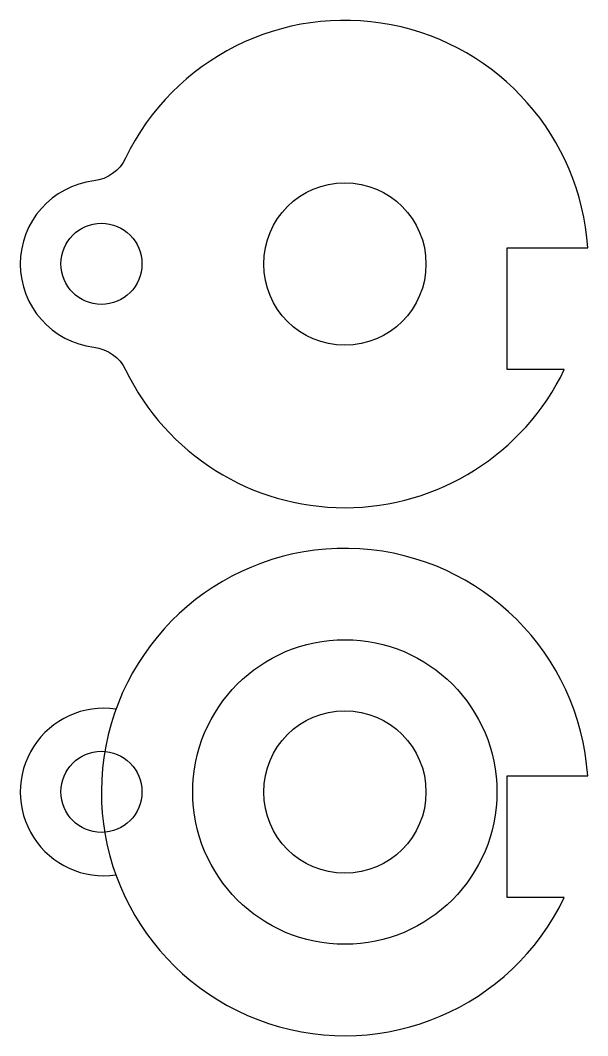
# Model space of a CAD drawing. Header units: millimetres. Extents: x -8 to 6, y -6 to 19.
import ezdxf

# ---------------------------------------------------------------- set-up
doc = ezdxf.new("R2010")
doc.units = ezdxf.units.MM
doc.layers.get('0').update_dxf_attribs({"linetype": 'CONTINUOUS'})

msp = doc.modelspace()

# ---------------------------------------------------------------- linework, layer by layer
for points in [[(-6.185, 15.048, 0.886328), (-6.185, 10.952, -0.25564), (-5.404, 10.394, 0.628525), (5.409, 10.402), (4, 10.402), (4, 13.402), (5.986, 13.402, 0.770195), (-5.405, 15.606, -0.25564)], [(5.986, 0.402, 7.726112), (5.409, -2.598), (4, -2.598), (4, 0.402)]]:
    msp.add_lwpolyline(points, format="xyb", close=True)
for centre, radius in [((0, 13), 2), ((-6, 13.004), 1), ((0, 0), 3.75), ((0, 0), 2), ((-6, 0.004), 1)]:
    msp.add_circle(centre, radius)
msp.add_arc((-5.938, 0), 2.063, 81.7667, 278.2353)

doc.saveas('drawing.dxf')
